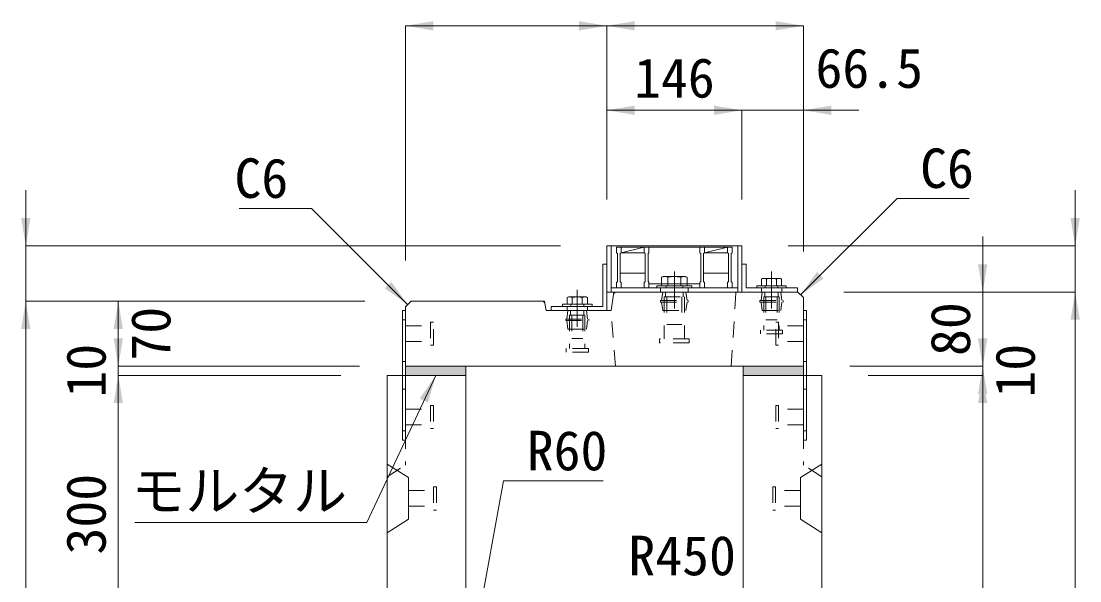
# Model space of a CAD drawing. Units: millimetres at full size. Extents: x -1934 to 78146, y -143454 to -112471.
# Drawn here: x 12268 to 13412, y -132760 to -132155 of the extents above; entities that cross this region are included whole.
import ezdxf
from ezdxf.enums import TextEntityAlignment as Align

# ---------------------------------------------------------------- set-up
doc = ezdxf.new("R2010")
doc.units = ezdxf.units.MM
doc.header["$LTSCALE"] = 23
for name, pattern in [('CHAIN', [18.5, 12, -1.5, 3.5, -1.5]), ('USER2', [1.35, 0.75, -0.6]), ('USER3', [1.35, 0.75, -0.6])]:
    doc.linetypes.add(name, pattern=pattern)
for name, color, linetype, lineweight in [('インサート', 92, 'USER2', 9), ('グレーチング', 7, 'Continuous', 9), ('ジョイント', 7, 'Continuous', 5), ('モルタル', 7, 'Continuous', 13), ('作業エリア', 11, 'Continuous', 13), ('受枠', 3, 'Continuous', 13), ('寸法線', 7, 'Continuous', 13), ('引出線', 4, 'Continuous', 13), ('本体', 2, 'Continuous', 13), ('ｲﾝｻｰﾄ', 3, 'USER3', 5)]:
    doc.layers.add(name, color=color, linetype=linetype, lineweight=lineweight)
doc.layers.add('ハッチング_モルタル', color=30, linetype='Continuous')
doc.styles.add('ＭＳ ゴシック', font='')
doc.styles.get('ＭＳ ゴシック').set_extended_font_data('MS Gothic')

# ---------------------------------------------------------------- blocks, each defined once
blk = doc.blocks.new('filled_arrow')
at = {"color": 0, "linetype": 'Continuous', "lineweight": -2}
blk.add_solid([(7.5, 1.25), (0, 0), (7.5, -1.25)], dxfattribs=at)

msp = doc.modelspace()

# ---------------------------------------------------------------- hatches: boundary and pattern name
at = {"layer": 'ハッチング_モルタル'}
for points in [[(12683.15, -132528.06), (12683.15, -132538.06), (12748.15, -132538.06), (12748.15, -132528.06)], [(13048.15, -132528.06), (13048.15, -132538.06), (13113.15, -132538.06), (13113.15, -132528.06)]]:
    msp.add_hatch(color=256, dxfattribs=at).paths.add_polyline_path(points)

# ---------------------------------------------------------------- linework, layer by layer
at = {"layer": 'インサート', "linetype": 'Continuous', "lineweight": 13}
for p, q in [((12961.66, -132431.26), (12959.8, -132432.11)), ((12959.8, -132432.11), (12959.8, -132441.26)), ((12985.64, -132431.26), (12961.66, -132431.26)), ((12985.64, -132431.26), (12987.5, -132432.11)), ((12987.5, -132432.11), (12987.5, -132441.26)), ((12987.5, -132441.26), (12959.8, -132441.26)), ((13069.17, -132433.26), (13067.7, -132434.11)), ((13067.7, -132434.11), (13067.7, -132441.26)), ((13067.7, -132441.26), (13089.6, -132441.26)), ((13069.17, -132433.26), (13088.13, -132433.26)), ((13088.13, -132433.26), (13089.6, -132434.11)), ((13089.6, -132434.11), (13089.6, -132441.26)), ((12859.17, -132453.26), (12857.7, -132454.11)), ((12857.7, -132454.11), (12857.7, -132461.26)), ((12859.17, -132453.26), (12878.13, -132453.26)), ((12878.13, -132453.26), (12879.6, -132454.11)), ((12879.6, -132454.11), (12879.6, -132461.26)), ((12857.7, -132461.26), (12879.6, -132461.26))]:
    msp.add_line(p, q, dxfattribs=at)
at = {"layer": 'インサート', "linetype": 'Continuous', "lineweight": 5}
for p, q in [((12966.73, -132432.11), (12966.73, -132441.26)), ((12980.58, -132432.11), (12980.58, -132441.26)), ((13073.18, -132434.11), (13073.18, -132441.26)), ((13084.13, -132434.11), (13084.13, -132441.26)), ((12863.18, -132454.11), (12863.18, -132461.26)), ((12874.13, -132454.11), (12874.13, -132461.26))]:
    msp.add_line(p, q, dxfattribs=at)
at = {"layer": 'インサート', "linetype": 'Continuous'}
for p, q in [((12992.65, -132441.26), (12954.65, -132441.26)), ((12954.65, -132441.26), (12954.65, -132443.56)), ((12992.65, -132443.56), (12954.65, -132443.56)), ((12992.65, -132441.26), (12992.65, -132443.56)), ((13062.65, -132441.26), (13094.65, -132441.26)), ((13062.65, -132441.26), (13062.65, -132443.56)), ((13062.65, -132443.56), (13094.65, -132443.56)), ((13094.65, -132441.26), (13094.65, -132443.56)), ((12852.65, -132461.26), (12884.65, -132461.26)), ((12852.65, -132461.26), (12852.65, -132463.56)), ((12852.65, -132463.56), (12884.65, -132463.56)), ((12884.65, -132461.26), (12884.65, -132463.56))]:
    msp.add_line(p, q, dxfattribs=at)
at = {"layer": 'インサート'}
for p, q in [((12964.65, -132441.26), (12964.65, -132443.56)), ((12982.65, -132441.26), (12982.65, -132443.56)), ((13071.65, -132441.26), (13071.65, -132443.56)), ((13085.65, -132441.26), (13085.65, -132443.56)), ((12959.9, -132457.31), (12961.15, -132448.06)), ((12961.15, -132448.06), (12986.15, -132448.06)), ((12962.75, -132453.06), (12984.55, -132453.06)), ((12962.75, -132453.06), (12962.75, -132498.56)), ((12964.2, -132448.06), (12964.2, -132453.06)), ((12965.65, -132453.06), (12965.65, -132483.06)), ((12981.65, -132453.06), (12981.65, -132483.06)), ((12983.1, -132448.06), (12983.1, -132453.06)), ((12984.55, -132453.06), (12984.55, -132498.56)), ((12987.4, -132457.31), (12986.15, -132448.06)), ((13067.4, -132457.31), (13068.65, -132448.06)), ((13068.65, -132448.06), (13088.65, -132448.06)), ((13070.4, -132453.06), (13086.9, -132453.06)), ((13070.4, -132453.06), (13070.4, -132489.06)), ((13071.53, -132448.06), (13071.53, -132453.06)), ((13072.65, -132453.06), (13072.65, -132478.06)), ((13084.65, -132453.06), (13084.65, -132478.06)), ((13085.78, -132448.06), (13085.78, -132453.06)), ((13086.9, -132453.06), (13086.9, -132489.06)), ((13089.9, -132457.31), (13088.65, -132448.06)), ((12861.65, -132461.26), (12861.65, -132463.56)), ((12875.65, -132461.26), (12875.65, -132463.56)), ((12958.65, -132457.31), (12988.65, -132457.31)), ((12958.65, -132457.31), (12958.65, -132458.81)), ((12958.65, -132458.81), (12988.65, -132458.81)), ((12959.9, -132458.81), (12961.15, -132468.06)), ((12987.4, -132458.81), (12986.15, -132468.06)), ((12988.65, -132457.31), (12988.65, -132458.81)), ((13066.15, -132457.31), (13091.15, -132457.31)), ((13066.15, -132457.31), (13066.15, -132458.81)), ((13066.15, -132458.81), (13091.15, -132458.81)), ((13067.4, -132458.81), (13068.65, -132468.06)), ((13089.9, -132458.81), (13088.65, -132468.06)), ((13091.15, -132457.31), (13091.15, -132458.81)), ((12856.15, -132477.31), (12881.15, -132477.31)), ((12856.15, -132477.31), (12856.15, -132478.81)), ((12857.4, -132477.31), (12858.65, -132468.06)), ((12858.65, -132468.06), (12878.65, -132468.06)), ((12860.4, -132473.06), (12876.9, -132473.06)), ((12860.4, -132473.06), (12860.4, -132509.06)), ((12861.53, -132468.06), (12861.53, -132473.06)), ((12862.65, -132473.06), (12862.65, -132498.06)), ((12874.65, -132473.06), (12874.65, -132498.06)), ((12875.78, -132468.06), (12875.78, -132473.06)), ((12876.9, -132473.06), (12876.9, -132509.06)), ((12879.9, -132477.31), (12878.65, -132468.06)), ((12881.15, -132477.31), (12881.15, -132478.81)), ((12961.15, -132468.06), (12986.15, -132468.06)), ((13068.65, -132468.06), (13088.65, -132468.06)), ((12683.15, -132484.56), (12710.15, -132484.56)), ((12683.15, -132484.56), (12683.15, -132501.56)), ((12713.15, -132480.56), (12710.15, -132480.56)), ((12710.15, -132480.56), (12710.15, -132505.56)), ((12713.15, -132505.56), (12713.15, -132480.56)), ((12856.15, -132478.81), (12881.15, -132478.81)), ((12857.4, -132478.81), (12858.65, -132488.06)), ((12858.65, -132488.06), (12878.65, -132488.06)), ((12879.9, -132478.81), (12878.65, -132488.06)), ((12965.65, -132483.06), (12981.65, -132483.06)), ((13066.65, -132493.06), (13066.65, -132489.06)), ((13090.65, -132489.06), (13066.65, -132489.06)), ((13072.65, -132478.06), (13084.65, -132478.06)), ((13083.15, -132480.56), (13086.15, -132480.56)), ((13083.15, -132505.56), (13083.15, -132480.56)), ((13086.15, -132480.56), (13086.15, -132505.56)), ((13113.15, -132484.56), (13086.15, -132484.56)), ((13090.65, -132489.06), (13090.65, -132493.06)), ((13113.15, -132484.56), (13113.15, -132501.56)), ((12862.65, -132498.06), (12874.65, -132498.06)), ((12957.65, -132503.06), (12957.65, -132498.56)), ((12989.65, -132498.56), (12957.65, -132498.56)), ((12989.65, -132498.56), (12989.65, -132503.06)), ((13090.65, -132493.06), (13066.65, -132493.06)), ((12683.15, -132501.56), (12710.15, -132501.56)), ((12710.15, -132505.56), (12713.15, -132505.56)), ((12856.65, -132513.06), (12856.65, -132509.06)), ((12880.65, -132509.06), (12856.65, -132509.06)), ((12880.65, -132509.06), (12880.65, -132513.06)), ((12989.65, -132503.06), (12957.65, -132503.06)), ((13086.15, -132505.56), (13083.15, -132505.56)), ((13113.15, -132501.56), (13086.15, -132501.56)), ((12880.65, -132513.06), (12856.65, -132513.06))]:
    msp.add_line(p, q, dxfattribs=at)
at = {"layer": 'インサート', "linetype": 'Continuous', "lineweight": 5}
for centre, radius, start, end in [((12963.26, -132438.76), 7.5, 62.50883, 117.49117), ((12973.65, -132460), 28.73, 76.05376, 103.94624), ((12984.04, -132438.76), 7.5, 62.50883, 117.49117), ((13070.44, -132438.11), 4.85, 55.61575, 124.38425), ((13078.65, -132451.38), 18.12, 72.41205, 107.58795), ((13086.86, -132438.11), 4.85, 55.61575, 124.38425), ((12860.44, -132458.11), 4.85, 55.61575, 124.38425), ((12868.65, -132471.38), 18.12, 72.41205, 107.58795), ((12876.86, -132458.11), 4.85, 55.61575, 124.38425)]:
    msp.add_arc(centre, radius, start, end, dxfattribs=at)
at = {"layer": 'グレーチング'}
for p, q in [((12911.15, -132399.56), (12911.15, -132405.56)), ((12911.15, -132399.56), (13036.15, -132399.56)), ((12911.15, -132405.56), (12912.15, -132406.56)), ((12912.15, -132406.56), (12912.15, -132436.56)), ((12916.15, -132405.56), (12915.15, -132406.56)), ((12915.15, -132406.56), (12915.15, -132436.56)), ((12916.15, -132399.56), (12916.15, -132405.56)), ((12916.15, -132405.56), (12941.15, -132399.56)), ((12916.15, -132405.56), (12941.15, -132405.56)), ((12941.15, -132399.56), (12941.15, -132405.56)), ((12941.15, -132405.56), (12942.15, -132406.56)), ((12942.15, -132406.56), (12942.15, -132436.56)), ((12946.15, -132405.56), (12945.15, -132406.56)), ((12945.15, -132406.56), (12945.15, -132436.56)), ((12946.15, -132399.56), (12946.15, -132405.56)), ((13001.15, -132399.56), (13001.15, -132405.56)), ((13001.15, -132405.56), (13002.15, -132406.56)), ((13002.15, -132406.56), (13002.15, -132436.56)), ((13006.15, -132405.56), (13005.15, -132406.56)), ((13005.15, -132406.56), (13005.15, -132436.56)), ((13006.15, -132405.56), (13031.15, -132399.56)), ((13006.15, -132399.56), (13006.15, -132405.56)), ((13006.15, -132405.56), (13031.15, -132405.56)), ((13031.15, -132399.56), (13031.15, -132405.56)), ((13031.15, -132405.56), (13032.15, -132406.56)), ((13032.15, -132406.56), (13032.15, -132436.56)), ((13036.15, -132405.56), (13035.15, -132406.56)), ((13035.15, -132406.56), (13035.15, -132436.56)), ((13036.15, -132399.56), (13036.15, -132405.56)), ((12942.15, -132427.56), (12915.15, -132427.56)), ((13032.15, -132427.56), (13005.15, -132427.56)), ((12911.15, -132437.56), (12912.15, -132436.56)), ((12911.15, -132443.56), (12911.15, -132437.56)), ((12911.15, -132443.56), (12916.15, -132443.56)), ((12916.15, -132437.56), (12915.15, -132436.56)), ((12916.15, -132443.56), (12916.15, -132437.56)), ((12941.15, -132437.56), (12942.15, -132436.56)), ((12941.15, -132443.56), (12941.15, -132437.56)), ((12941.15, -132443.56), (12946.15, -132443.56)), ((12946.15, -132437.56), (12945.15, -132436.56)), ((12946.15, -132443.56), (12946.15, -132437.56)), ((13001.15, -132439.06), (12946.15, -132439.06)), ((13001.15, -132437.56), (13002.15, -132436.56)), ((13001.15, -132443.56), (13001.15, -132437.56)), ((13001.15, -132443.56), (13006.15, -132443.56)), ((13006.15, -132437.56), (13005.15, -132436.56)), ((13006.15, -132443.56), (13006.15, -132437.56)), ((13031.15, -132437.56), (13032.15, -132436.56)), ((13031.15, -132443.56), (13031.15, -132437.56)), ((13031.15, -132443.56), (13036.15, -132443.56)), ((13036.15, -132437.56), (13035.15, -132436.56)), ((13036.15, -132443.56), (13036.15, -132437.56))]:
    msp.add_line(p, q, dxfattribs=at)
at = {"layer": 'ジョイント'}
for p, q in [((12679.95, -132468.06), (12683.15, -132468.06)), ((12679.95, -132468.06), (12679.95, -132608.06)), ((12683.15, -132468.06), (12683.15, -132608.06)), ((13113.15, -132468.06), (13116.35, -132468.06)), ((13113.15, -132468.06), (13113.15, -132608.06)), ((13116.35, -132468.06), (13116.35, -132608.06)), ((12679.95, -132608.06), (12683.15, -132608.06)), ((13113.15, -132608.06), (13116.35, -132608.06))]:
    msp.add_line(p, q, dxfattribs=at)
at = {"layer": 'ジョイント', "linetype": 'USER2'}
for p, q in [((12679.95, -132478.06), (12683.15, -132478.06)), ((13113.15, -132478.06), (13116.35, -132478.06)), ((12679.95, -132523.06), (12683.15, -132523.06)), ((13113.15, -132523.06), (13116.35, -132523.06)), ((12679.95, -132553.06), (12683.15, -132553.06)), ((13113.15, -132553.06), (13116.35, -132553.06)), ((12679.95, -132598.06), (12683.15, -132598.06)), ((13113.15, -132598.06), (13116.35, -132598.06))]:
    msp.add_line(p, q, dxfattribs=at)
at = {"layer": 'モルタル'}
for points in [[(12683.15, -132528.06), (12748.15, -132528.06), (12748.15, -132538.06), (12683.15, -132538.06)], [(13048.15, -132528.06), (13113.15, -132528.06), (13113.15, -132538.06), (13048.15, -132538.06)]]:
    msp.add_lwpolyline(points, close=True, dxfattribs=at)
at = {"layer": '作業エリア'}
for p, q in [((12907.77, -132450.62), (12908.15, -132448.06)), ((12908.15, -132448.06), (12910.73, -132448.06)), ((12830.69, -132458.06), (12833.15, -132458.06)), ((12833.15, -132458.06), (12833.63, -132460.48))]:
    msp.add_line(p, q, dxfattribs=at)
at = {"layer": '受枠'}
for p, q in [((12900.65, -132398.06), (13046.65, -132398.06)), ((12900.65, -132398.06), (12900.65, -132448.06)), ((12905.15, -132398.06), (12905.15, -132448.06)), ((13042.15, -132398.06), (13042.15, -132448.06)), ((13046.65, -132398.06), (13046.65, -132448.06)), ((12896.15, -132463.56), (12896.15, -132418.06)), ((12896.15, -132418.06), (12900.65, -132418.06)), ((12900.65, -132418.06), (12900.65, -132468.06)), ((13051.15, -132418.06), (13046.65, -132418.06)), ((13051.15, -132443.56), (13051.15, -132418.06)), ((12905.15, -132443.56), (13042.15, -132443.56)), ((13106.65, -132443.56), (13051.15, -132443.56)), ((13106.65, -132448.06), (13106.65, -132443.56)), ((12900.65, -132448.06), (13046.65, -132448.06)), ((13046.65, -132448.06), (13106.65, -132448.06)), ((12840.65, -132468.06), (12840.65, -132463.56)), ((12840.65, -132463.56), (12896.15, -132463.56)), ((12900.65, -132468.06), (12840.65, -132468.06))]:
    msp.add_line(p, q, dxfattribs=at)
at = {"layer": '受枠', "linetype": 'CHAIN'}
for p, q in [((12973.65, -132425.81), (12973.65, -132465.81)), ((13078.65, -132425.81), (13078.65, -132465.81)), ((12868.65, -132445.81), (12868.65, -132485.81))]:
    msp.add_line(p, q, dxfattribs=at)
at = {"layer": '受枠', "linetype": 'USER2'}
for p, q in [((12958.65, -132443.56), (12958.65, -132448.06)), ((12988.65, -132443.56), (12988.65, -132448.06)), ((13067.65, -132443.56), (13067.65, -132448.06)), ((13089.65, -132443.56), (13089.65, -132448.06)), ((12857.65, -132463.56), (12857.65, -132468.06)), ((12879.65, -132463.56), (12879.65, -132468.06))]:
    msp.add_line(p, q, dxfattribs=at)
at = {"layer": '寸法線'}
for p, q in [((12683.15, -132160.39), (12900.65, -132160.39)), ((12683.15, -132414.06), (12683.15, -132160.39)), ((12900.65, -132348.06), (12900.65, -132160.39)), ((12900.65, -132160.39), (13113.15, -132160.39)), ((12900.65, -132348.06), (12900.65, -132160.39)), ((13113.15, -132404.06), (13113.15, -132160.39)), ((12900.65, -132251.61), (13046.65, -132251.61)), ((12900.65, -132348.06), (12900.65, -132251.61)), ((12986.65, -132251.61), (13173.15, -132251.61)), ((13046.65, -132348.06), (13046.65, -132251.61)), ((13046.65, -132348.06), (13046.65, -132251.61)), ((13113.15, -132404.06), (13113.15, -132251.61)), ((12272.59, -132518.06), (12272.59, -132338.06)), ((13406.91, -132508.06), (13406.91, -132338.06)), ((13306.91, -132588.06), (13306.91, -132388.06)), ((12850.65, -132398.06), (12272.59, -132398.06)), ((13096.65, -132398.06), (13406.91, -132398.06)), ((13156.65, -132448.06), (13306.91, -132448.06)), ((13156.65, -132448.06), (13406.91, -132448.06)), ((13157.15, -132448.06), (13406.91, -132448.06)), ((13406.91, -133188.06), (13406.91, -132448.06)), ((12639.15, -132458.06), (12272.59, -132458.06)), ((12272.59, -133188.06), (12272.59, -132458.06)), ((12639.15, -132458.06), (12272.59, -132458.06)), ((12372.58, -132528.06), (12372.58, -132458.06)), ((12639.15, -132458.06), (12372.58, -132458.06)), ((12372.58, -132598.06), (12372.58, -132468.06)), ((13306.91, -132468.06), (13306.91, -132598.06)), ((12633.15, -132528.06), (12372.58, -132528.06)), ((12633.15, -132528.06), (12372.58, -132528.06)), ((13163.15, -132528.06), (13306.91, -132528.06)), ((13163.15, -132528.06), (13306.91, -132528.06)), ((12613.15, -132538.06), (12372.58, -132538.06)), ((12372.59, -132538.06), (12372.59, -132838.06)), ((12613.15, -132538.06), (12372.59, -132538.06)), ((13183.15, -132538.06), (13306.91, -132538.06)), ((13183.15, -132538.06), (13306.91, -132538.06)), ((13306.91, -133188.06), (13306.91, -132538.06))]:
    msp.add_line(p, q, dxfattribs=at)
at = {"layer": '引出線'}
for points in [[(13110.15, -132451.06), (13214.32, -132346.9), (13292.31, -132346.9)], [(12685.43, -132461.78), (12581.26, -132357.61), (12503.27, -132357.61)], [(12715.65, -132538.06), (12641.26, -132697.01), (12390.35, -132697.01)], [(12761.08, -132804.75), (12789.07, -132651.96), (12896.76, -132651.96)]]:
    msp.add_lwpolyline(points, dxfattribs=at)
at = {"layer": '本体'}
for p, q in [((12907.77, -132450.62), (12905.15, -132468.06)), ((12910.73, -132448.06), (13107.15, -132448.06)), ((13107.15, -132448.06), (13113.15, -132454.06)), ((13113.15, -132454.06), (13113.15, -132528.06)), ((12683.15, -132464.06), (12689.15, -132458.06)), ((12683.15, -132464.06), (12683.15, -132528.06)), ((12689.15, -132458.06), (12830.69, -132458.06)), ((12833.63, -132460.48), (12835.15, -132468.06)), ((12835.15, -132468.06), (12905.15, -132468.06)), ((12683.15, -132528.06), (13113.15, -132528.06)), ((12683.15, -132538.06), (12748.15, -132538.06)), ((13048.15, -132538.06), (13113.15, -132538.06))]:
    msp.add_line(p, q, dxfattribs=at)
at = {"layer": '本体', "linetype": 'USER2', "lineweight": 15}
for p, q in [((13035.15, -132528.06), (13040.15, -132448.06)), ((12910.15, -132528.06), (12905.15, -132468.06))]:
    msp.add_line(p, q, dxfattribs=at)
at = {"layer": '本体', "lineweight": 20}
for p, q in [((12663.15, -132538.06), (12663.15, -133188.06)), ((12748.15, -132538.06), (12663.15, -132538.06)), ((12748.15, -132767.54), (12748.15, -132538.06)), ((13048.15, -132767.54), (13048.15, -132538.06)), ((13133.15, -132538.06), (13048.15, -132538.06)), ((13133.15, -133188.06), (13133.15, -132538.06))]:
    msp.add_line(p, q, dxfattribs=at)
at = {"layer": '本体', "linetype": 'USER3', "lineweight": 5}
for p, q in [((12683.15, -132538.06), (12683.15, -132635.07)), ((13113.15, -132538.06), (13113.15, -132635.07)), ((12663.15, -132647.57), (12683.15, -132635.07)), ((13133.15, -132647.57), (13113.15, -132635.07))]:
    msp.add_line(p, q, dxfattribs=at)
at = {"layer": '本体', "lineweight": 5}
for p, q in [((12663.15, -132634.07), (12686.35, -132648.57)), ((13133.15, -132634.07), (13109.95, -132648.57)), ((12686.35, -132648.57), (12686.35, -132693.57)), ((13109.95, -132648.57), (13109.95, -132693.57)), ((12663.15, -132708.07), (12686.35, -132693.57)), ((13133.15, -132708.07), (13109.95, -132693.57))]:
    msp.add_line(p, q, dxfattribs=at)
at = {"layer": '本体'}
for centre, start, end in [((12910.73, -132451.06), 90, 171.46923), ((12830.69, -132461.06), 11.30993, 90)]:
    msp.add_arc(centre, 3, start, end, dxfattribs=at)
at = {"layer": 'ｲﾝｻｰﾄ'}
for p, q in [((12683.15, -132574.56), (12710.15, -132574.56)), ((12710.15, -132570.56), (12710.15, -132595.56)), ((12710.15, -132570.56), (12713.15, -132570.56)), ((12713.15, -132570.56), (12713.15, -132595.56)), ((13083.15, -132570.56), (13083.15, -132595.56)), ((13086.15, -132570.56), (13083.15, -132570.56)), ((13086.15, -132570.56), (13086.15, -132595.56)), ((13113.15, -132574.56), (13086.15, -132574.56)), ((12683.15, -132591.56), (12710.15, -132591.56)), ((13113.15, -132591.56), (13086.15, -132591.56)), ((12710.15, -132595.56), (12713.15, -132595.56)), ((13086.15, -132595.56), (13083.15, -132595.56)), ((12713.35, -132658.57), (12713.35, -132683.57)), ((12713.35, -132658.57), (12716.35, -132658.57)), ((12716.35, -132658.57), (12716.35, -132683.57)), ((13079.95, -132658.57), (13079.95, -132683.57)), ((13082.95, -132658.57), (13079.95, -132658.57)), ((13082.95, -132658.57), (13082.95, -132683.57)), ((12686.35, -132662.57), (12713.35, -132662.57)), ((12686.35, -132662.57), (12686.35, -132679.57)), ((13109.95, -132662.57), (13082.95, -132662.57)), ((13109.95, -132662.57), (13109.95, -132679.57)), ((12686.35, -132679.57), (12713.35, -132679.57)), ((12713.35, -132683.57), (12716.35, -132683.57)), ((13082.95, -132683.57), (13079.95, -132683.57)), ((13109.95, -132679.57), (13082.95, -132679.57))]:
    msp.add_line(p, q, dxfattribs=at)

# ---------------------------------------------------------------- block references
at = {"layer": '寸法線', "xscale": 4, "yscale": 4}
for p in [(12683.15, -132160.39), (12900.65, -132160.39), (12900.65, -132251.61), (13113.15, -132251.61)]:
    msp.add_blockref('filled_arrow', p, dxfattribs=at)
for p, rotation in [((12900.65, -132160.39), 180), ((13113.15, -132160.39), 180), ((13046.65, -132251.61), 180), ((13046.65, -132251.61), 180), ((12272.59, -132398.06), 90), ((13406.91, -132398.06), 90), ((13306.91, -132448.06), 90), ((13406.91, -132448.06), 270), ((13406.91, -132448.06), 270), ((12272.59, -132458.06), 270), ((12272.59, -132458.06), 270), ((12372.58, -132458.06), 270), ((12372.58, -132528.06), 90), ((12372.58, -132528.06), 90), ((13306.91, -132528.06), 90), ((13306.91, -132528.06), 270), ((12372.58, -132538.06), 270), ((12372.59, -132538.06), 270), ((13306.91, -132538.06), 270), ((13306.91, -132538.06), 270)]:
    msp.add_blockref('filled_arrow', p, dxfattribs=dict(at, rotation=rotation))
at = {"layer": '引出線', "xscale": 4, "yscale": 4}
for p, rotation in [((13110.15, -132451.06), 45), ((12685.43, -132461.78), 135), ((12715.65, -132538.06), 244.9)]:
    msp.add_blockref('filled_arrow', p, dxfattribs=dict(at, rotation=rotation))

# ---------------------------------------------------------------- texts
at = {"layer": '寸法線', "style": 'ＭＳ ゴシック'}
for s, p in [('66.5', (13184.32, -132206.08)), ('146', (12973.65, -132216.61))]:
    msp.add_text(s, height=42.72, dxfattribs=at).set_placement(p, align=Align.MIDDLE_CENTER)
for s, p in [('80', (13271.91, -132488.06)), ('70', (12407.58, -132493.06)), ('10', (12337.58, -132533.06)), ('10', (13341.91, -132533.06)), ('300', (12337.59, -132688.06))]:
    msp.add_text(s, height=42.72, rotation=90, dxfattribs=at).set_placement(p, align=Align.MIDDLE_CENTER)
at = {"layer": '引出線', "style": 'ＭＳ ゴシック'}
for s, p in [('C6', (13239.32, -132292.9)), ('R60', (12814.07, -132597.96)), ('R450', (12923.94, -132711.34))]:
    msp.add_text(s, height=42.72, dxfattribs=at).set_placement(p, align=Align.TOP_LEFT)
msp.add_text('C6', height=42.72, dxfattribs=at).set_placement((12556.26, -132303.61), align=Align.TOP_RIGHT)
msp.add_text('モルタル', height=42.72, dxfattribs=at).set_placement((12503.3, -132641.41), align=Align.TOP_CENTER)

doc.saveas('drawing.dxf')
